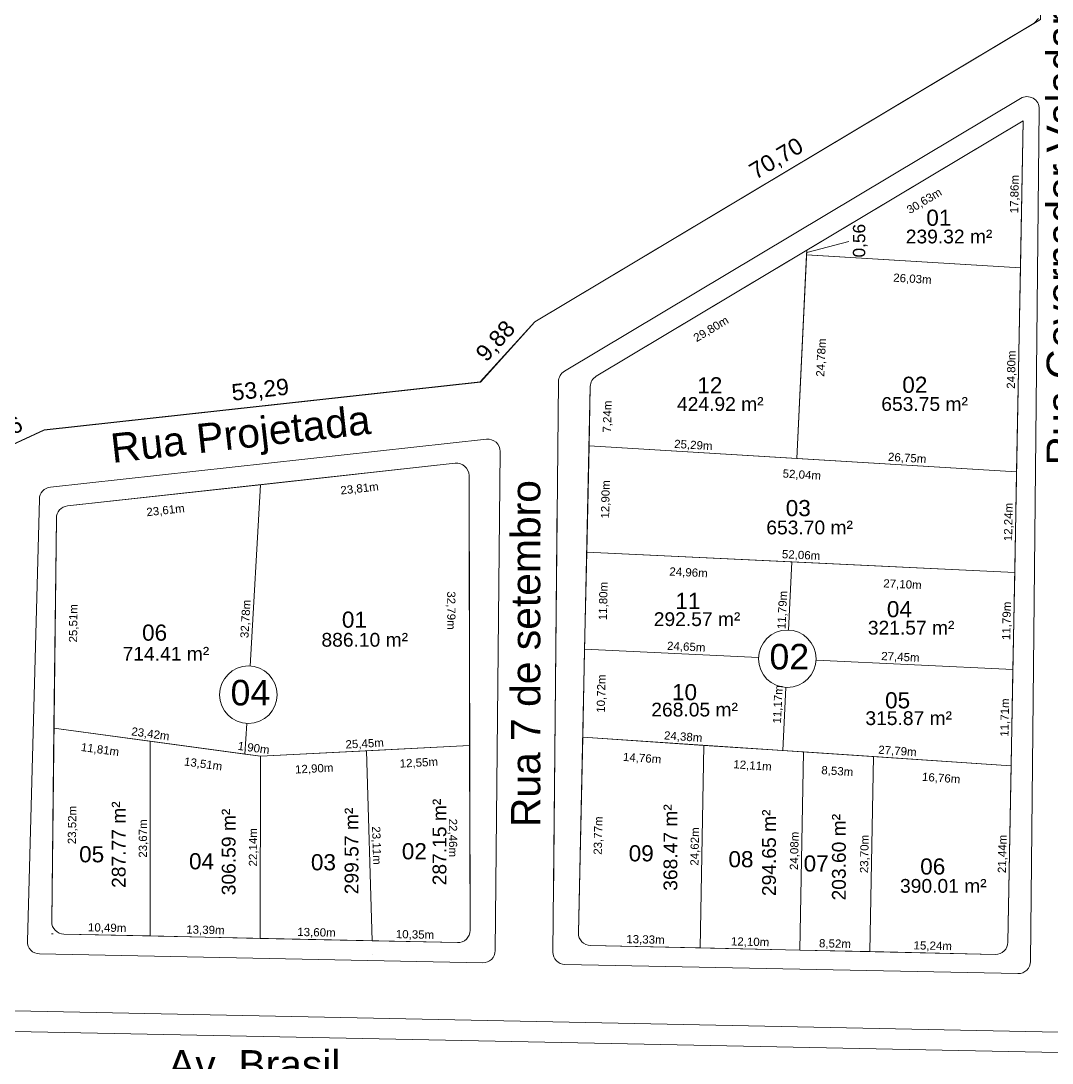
# Model space of a CAD drawing. Header units: metres. Extents: x 3808 to 8215, y 2374 to 6187.
# Drawn here: x 4632.7 to 4758, y 4981 to 5107.6 of the extents above; entities that cross this region are included whole.
import ezdxf
from ezdxf.enums import TextEntityAlignment as Align

# ---------------------------------------------------------------- set-up
doc = ezdxf.new("R2010")
doc.units = ezdxf.units.M
for name, color, linetype in [('Areas Lotes', 1, 'Continuous'), ('Calçada', 8, 'Continuous'), ('COTAS', 7, 'Continuous'), ('Lote', 7, 'Continuous'), ('Nome das Ruas', 7, 'Continuous'), ('Nº Lote', 7, 'Continuous'), ('Nº. quadra', 7, 'Continuous'), ('PDF_REGIAO_POLILINHAS', 7, 'Continuous'), ('quadras', 7, 'Continuous')]:
    doc.layers.add(name, color=color, linetype=linetype)
doc.styles.add('Arial', font='arial.ttf')
doc.dimstyles.new('Copy(2) of ISO-25', dxfattribs={"dimtxt": 1, "dimasz": 2.5, "dimexe": 1.25, "dimexo": 0.625, "dimgap": 0.2, "dimtad": 1, "dimtoh": 1, "dimlfac": 1, "dimzin": 1, "dimtxsty": 'Arial', "dimblk": 'NONE', "dimcen": 0, "dimse1": 1, "dimse2": 1, "dimsd1": 1, "dimsd2": 1, "dimclrt": 256, "dimaunit": 1, "dimadec": 3, "dimazin": 0, "dimtfac": 1, "dimtmove": 0, "dimatfit": 3, "dimldrblk": 'NONE', "dimfxl": 1, "dimtolj": 1, "dimtzin": 0, "dimarcsym": 0})
doc.dimstyles.new('COTA 2', dxfattribs={"dimtxt": 1.9, "dimasz": 2.5, "dimexe": 1.25, "dimexo": 0.625, "dimtad": 1, "dimlfac": 1, "dimzin": 1, "dimtxsty": 'Arial', "dimcen": 2.5, "dimse1": 1, "dimse2": 1, "dimsd1": 1, "dimsd2": 1, "dimclrt": 7, "dimadec": 0, "dimazin": 0, "dimtfac": 1, "dimtmove": 0, "dimatfit": 3, "dimfxl": 1, "dimtolj": 1, "dimtzin": 0, "dimarcsym": 0})

# ---------------------------------------------------------------- blocks, each defined once
blk = doc.blocks.new('*D1097')
at = {"layer": 'Defpoints', "color": 0, "linetype": 'Continuous', "transparency": 16777216}
for p in [(4637.94, 4996.64), (4648.43, 4996.41), (4648.43, 4996.41)]:
    blk.add_point(p, dxfattribs=at)
at = {"layer": 'COTAS', "linetype": 'Continuous', "lineweight": 5, "transparency": 16777216, "insert": (4643.2, 4997.33), "char_height": 1, "attachment_point": 5, "rotation": 358.7512, "style": 'Arial'}
blk.add_mtext('\\A1;10,49m', dxfattribs=at)
blk = doc.blocks.new('_None')
blk = doc.blocks.new('*D1098')
at = {"layer": 'Defpoints', "color": 0, "linetype": 'Continuous', "transparency": 16777216}
for p in [(4648.43, 4996.41), (4661.81, 4996.12), (4661.81, 4996.12)]:
    blk.add_point(p, dxfattribs=at)
at = {"layer": 'COTAS', "linetype": 'Continuous', "lineweight": 5, "transparency": 16777216, "insert": (4655.14, 4997.07), "char_height": 1, "attachment_point": 5, "rotation": 358.7512, "style": 'Arial'}
blk.add_mtext('\\A1;13,39m', dxfattribs=at)
blk = doc.blocks.new('*D1099')
at = {"layer": 'Defpoints', "color": 0, "linetype": 'Continuous', "transparency": 16777216}
for p in [(4661.81, 4996.12), (4675.41, 4995.82), (4675.41, 4995.82)]:
    blk.add_point(p, dxfattribs=at)
at = {"layer": 'COTAS', "linetype": 'Continuous', "lineweight": 5, "transparency": 16777216, "insert": (4668.63, 4996.77), "char_height": 1, "attachment_point": 5, "rotation": 358.7512, "style": 'Arial'}
blk.add_mtext('\\A1;13,60m', dxfattribs=at)
blk = doc.blocks.new('*D1100')
at = {"layer": 'Defpoints', "color": 0, "linetype": 'Continuous', "transparency": 16777216}
for p in [(4675.41, 4995.82), (4685.76, 4995.6), (4685.76, 4995.6)]:
    blk.add_point(p, dxfattribs=at)
at = {"layer": 'COTAS', "linetype": 'Continuous', "lineweight": 5, "transparency": 16777216, "insert": (4680.6, 4996.51), "char_height": 1, "attachment_point": 5, "rotation": 358.7512, "style": 'Arial'}
blk.add_mtext('\\A1;10,35m', dxfattribs=at)
blk = doc.blocks.new('*D1101')
at = {"layer": 'Defpoints', "color": 0, "linetype": 'Continuous', "transparency": 16777216}
for p in [(4674.7, 5018.92), (4675.41, 4995.82), (4675.41, 4995.82)]:
    blk.add_point(p, dxfattribs=at)
at = {"layer": 'COTAS', "linetype": 'Continuous', "lineweight": 5, "transparency": 16777216, "insert": (4675.86, 5007.4), "char_height": 1, "attachment_point": 5, "rotation": 271.7518, "style": 'Arial'}
blk.add_mtext('\\A1;23,11m', dxfattribs=at)
blk = doc.blocks.new('*D1102')
at = {"layer": 'Defpoints', "color": 0, "linetype": 'Continuous', "transparency": 16777216}
for p in [(4661.82, 5018.26), (4661.81, 4996.12), (4661.81, 4996.12)]:
    blk.add_point(p, dxfattribs=at)
at = {"layer": 'COTAS', "linetype": 'Continuous', "lineweight": 5, "transparency": 16777216, "insert": (4661.01, 5007.19), "char_height": 1, "attachment_point": 5, "rotation": 89.9787, "style": 'Arial'}
blk.add_mtext('\\A1;22,14m', dxfattribs=at)
blk = doc.blocks.new('*D1103')
at = {"layer": 'Defpoints', "color": 0, "linetype": 'Continuous', "transparency": 16777216}
for p in [(4648.44, 5020.09), (4648.43, 4996.41), (4648.43, 4996.41)]:
    blk.add_point(p, dxfattribs=at)
at = {"layer": 'COTAS', "linetype": 'Continuous', "lineweight": 5, "transparency": 16777216, "insert": (4647.63, 5008.25), "char_height": 1, "attachment_point": 5, "rotation": 89.9787, "style": 'Arial'}
blk.add_mtext('\\A1;23,67m', dxfattribs=at)
blk = doc.blocks.new('*D1104')
at = {"layer": 'Defpoints', "color": 0, "linetype": 'Continuous', "transparency": 16777216}
for p in [(4636.74, 5021.68), (4639.97, 5021.64), (4636.47, 4998.16)]:
    blk.add_point(p, dxfattribs=at)
at = {"layer": 'COTAS', "linetype": 'Continuous', "lineweight": 5, "transparency": 16777216, "insert": (4639.03, 5009.89), "char_height": 1, "attachment_point": 5, "rotation": 89.3466, "style": 'Arial'}
blk.add_mtext('\\A1;23,52m', dxfattribs=at)
blk = doc.blocks.new('*D1105')
at = {"layer": 'Defpoints', "color": 0, "linetype": 'Continuous', "transparency": 16777216}
for p in [(4637.03, 5047.19), (4640.12, 5047.15), (4636.74, 5021.68)]:
    blk.add_point(p, dxfattribs=at)
at = {"layer": 'COTAS', "linetype": 'Continuous', "lineweight": 5, "transparency": 16777216, "insert": (4639.17, 5034.41), "char_height": 1, "attachment_point": 5, "rotation": 89.3466, "style": 'Arial'}
blk.add_mtext('\\A1;25,51m', dxfattribs=at)
blk = doc.blocks.new('*D1106')
at = {"layer": 'Defpoints', "color": 0, "linetype": 'Continuous', "transparency": 16777216}
for p in [(4661.83, 5051.24), (4661.83, 5051.24), (4659.94, 5018.52)]:
    blk.add_point(p, dxfattribs=at)
at = {"layer": 'COTAS', "linetype": 'Continuous', "lineweight": 5, "transparency": 16777216, "insert": (4660.09, 5034.93), "char_height": 1, "attachment_point": 5, "rotation": 86.6908, "style": 'Arial'}
blk.add_mtext('\\A1;32,78m', dxfattribs=at)
blk = doc.blocks.new('*D1107')
at = {"layer": 'Defpoints', "color": 0, "linetype": 'Continuous', "transparency": 16777216}
for p in [(4687.24, 5019.57), (4687.24, 5019.57), (4661.82, 5018.26)]:
    blk.add_point(p, dxfattribs=at)
at = {"layer": 'COTAS', "linetype": 'Continuous', "lineweight": 5, "transparency": 16777216, "insert": (4674.49, 5019.71), "char_height": 1, "attachment_point": 5, "rotation": 2.9328, "style": 'Arial'}
blk.add_mtext('\\A1;25,45m', dxfattribs=at)
blk = doc.blocks.new('*D1108')
at = {"layer": 'Defpoints', "color": 0, "linetype": 'Continuous', "transparency": 16777216}
for p in [(4659.94, 5018.52), (4661.82, 5018.26), (4661.82, 5018.26)]:
    blk.add_point(p, dxfattribs=at)
at = {"layer": 'COTAS', "linetype": 'Continuous', "lineweight": 5, "transparency": 16777216, "insert": (4660.99, 5019.18), "char_height": 1, "attachment_point": 5, "rotation": 352.2411, "style": 'Arial'}
blk.add_mtext('\\A1;1,90m', dxfattribs=at)
blk = doc.blocks.new('*D1109')
at = {"layer": 'Defpoints', "color": 0, "linetype": 'Continuous', "transparency": 16777216}
for p in [(4636.74, 5021.68), (4636.74, 5021.68), (4659.94, 5018.52)]:
    blk.add_point(p, dxfattribs=at)
at = {"layer": 'COTAS', "linetype": 'Continuous', "lineweight": 5, "transparency": 16777216, "insert": (4648.45, 5020.89), "char_height": 1, "attachment_point": 5, "rotation": 352.2411, "style": 'Arial'}
blk.add_mtext('\\A1;23,42m', dxfattribs=at)
blk = doc.blocks.new('*D1110')
at = {"layer": 'Defpoints', "color": 0, "linetype": 'Continuous', "transparency": 16777216}
for p in [(4636.74, 5021.68), (4648.44, 5020.09), (4648.07, 5017.39)]:
    blk.add_point(p, dxfattribs=at)
at = {"layer": 'COTAS', "linetype": 'Continuous', "lineweight": 5, "transparency": 16777216, "insert": (4642.33, 5018.99), "char_height": 1, "attachment_point": 5, "rotation": 352.2411, "style": 'Arial'}
blk.add_mtext('\\A1;11,81m', dxfattribs=at)
blk = doc.blocks.new('*D1111')
at = {"layer": 'Defpoints', "color": 0, "linetype": 'Continuous', "transparency": 16777216}
for p in [(4648.44, 5020.09), (4661.82, 5018.26), (4661.45, 5015.52)]:
    blk.add_point(p, dxfattribs=at)
at = {"layer": 'COTAS', "linetype": 'Continuous', "lineweight": 5, "transparency": 16777216, "insert": (4654.86, 5017.23), "char_height": 1, "attachment_point": 5, "rotation": 352.2411, "style": 'Arial'}
blk.add_mtext('\\A1;13,51m', dxfattribs=at)
blk = doc.blocks.new('*D1112')
at = {"layer": 'Defpoints', "color": 0, "linetype": 'Continuous', "transparency": 16777216}
for p in [(4661.82, 5018.26), (4674.7, 5018.92), (4674.84, 5016.2)]:
    blk.add_point(p, dxfattribs=at)
at = {"layer": 'COTAS', "linetype": 'Continuous', "lineweight": 5, "transparency": 16777216, "insert": (4668.36, 5016.67), "char_height": 1, "attachment_point": 5, "rotation": 2.9328, "style": 'Arial'}
blk.add_mtext('\\A1;12,90m', dxfattribs=at)
blk = doc.blocks.new('*D1113')
at = {"layer": 'Defpoints', "color": 0, "linetype": 'Continuous', "transparency": 16777216}
for p in [(4687.24, 5019.57), (4674.7, 5018.92), (4687.38, 5016.91)]:
    blk.add_point(p, dxfattribs=at)
at = {"layer": 'COTAS', "linetype": 'Continuous', "lineweight": 5, "transparency": 16777216, "insert": (4681.07, 5017.39), "char_height": 1, "attachment_point": 5, "rotation": 2.9328, "style": 'Arial'}
blk.add_mtext('\\A1;12,55m', dxfattribs=at)
blk = doc.blocks.new('*D1114')
at = {"layer": 'Defpoints', "color": 0, "linetype": 'Continuous', "transparency": 16777216}
for p in [(4687.24, 5019.57), (4684.36, 4997.1), (4687.29, 4997.1)]:
    blk.add_point(p, dxfattribs=at)
at = {"layer": 'COTAS', "linetype": 'Continuous', "lineweight": 5, "transparency": 16777216, "insert": (4685.13, 5008.33), "char_height": 1, "attachment_point": 5, "rotation": 270.1336, "style": 'Arial'}
blk.add_mtext('\\A1;22,46m', dxfattribs=at)
blk = doc.blocks.new('*D1115')
at = {"layer": 'Defpoints', "color": 0, "linetype": 'Continuous', "transparency": 16777216}
for p in [(4684.08, 5052.35), (4687.16, 5052.36), (4687.24, 5019.57)]:
    blk.add_point(p, dxfattribs=at)
at = {"layer": 'COTAS', "linetype": 'Continuous', "lineweight": 5, "transparency": 16777216, "insert": (4684.92, 5035.96), "char_height": 1, "attachment_point": 5, "rotation": 270.1336, "style": 'Arial'}
blk.add_mtext('\\A1;32,79m', dxfattribs=at)
blk = doc.blocks.new('*D1116')
at = {"layer": 'Defpoints', "color": 0, "linetype": 'Continuous', "transparency": 16777216}
for p in [(4685.5, 5053.85), (4661.83, 5051.24), (4685.79, 5051.21)]:
    blk.add_point(p, dxfattribs=at)
at = {"layer": 'COTAS', "linetype": 'Continuous', "lineweight": 5, "transparency": 16777216, "insert": (4673.87, 5050.71), "char_height": 1, "attachment_point": 5, "rotation": 6.2766, "style": 'Arial'}
blk.add_mtext('\\A1;23,81m', dxfattribs=at)
blk = doc.blocks.new('*D1117')
at = {"layer": 'Defpoints', "color": 0, "linetype": 'Continuous', "transparency": 16777216}
for p in [(4661.83, 5051.24), (4638.36, 5048.66), (4638.66, 5045.98)]:
    blk.add_point(p, dxfattribs=at)
at = {"layer": 'COTAS', "linetype": 'Continuous', "lineweight": 5, "transparency": 16777216, "insert": (4650.3, 5048.07), "char_height": 1, "attachment_point": 5, "rotation": 6.2766, "style": 'Arial'}
blk.add_mtext('\\A1;23,61m', dxfattribs=at)
blk = doc.blocks.new('*D1118')
at = {"layer": 'Defpoints', "color": 0, "linetype": 'Continuous', "transparency": 16777216}
for p in [(4701.92, 4995.25), (4715.24, 4994.96), (4715.24, 4994.96)]:
    blk.add_point(p, dxfattribs=at)
at = {"layer": 'COTAS', "linetype": 'Continuous', "lineweight": 5, "transparency": 16777216, "insert": (4708.6, 4995.9), "char_height": 1, "attachment_point": 5, "rotation": 358.7512, "style": 'Arial'}
blk.add_mtext('\\A1;13,33m', dxfattribs=at)
blk = doc.blocks.new('*D1119')
at = {"layer": 'Defpoints', "color": 0, "linetype": 'Continuous', "transparency": 16777216}
for p in [(4715.24, 4994.96), (4727.34, 4994.69), (4727.34, 4994.69)]:
    blk.add_point(p, dxfattribs=at)
at = {"layer": 'COTAS', "linetype": 'Continuous', "lineweight": 5, "transparency": 16777216, "insert": (4721.31, 4995.62), "char_height": 1, "attachment_point": 5, "rotation": 358.7512, "style": 'Arial'}
blk.add_mtext('\\A1;12,10m', dxfattribs=at)
blk = doc.blocks.new('*D1120')
at = {"layer": 'Defpoints', "color": 0, "linetype": 'Continuous', "transparency": 16777216}
for p in [(4727.34, 4994.69), (4735.86, 4994.51), (4735.86, 4994.51)]:
    blk.add_point(p, dxfattribs=at)
at = {"layer": 'COTAS', "linetype": 'Continuous', "lineweight": 5, "transparency": 16777216, "insert": (4731.62, 4995.4), "char_height": 1, "attachment_point": 5, "rotation": 358.7512, "style": 'Arial'}
blk.add_mtext('\\A1;8,52m', dxfattribs=at)
blk = doc.blocks.new('*D1121')
at = {"layer": 'Defpoints', "color": 0, "linetype": 'Continuous', "transparency": 16777216}
for p in [(4735.86, 4994.51), (4751.1, 4994.17), (4751.1, 4994.17)]:
    blk.add_point(p, dxfattribs=at)
at = {"layer": 'COTAS', "linetype": 'Continuous', "lineweight": 5, "transparency": 16777216, "insert": (4743.5, 4995.14), "char_height": 1, "attachment_point": 5, "rotation": 358.7512, "style": 'Arial'}
blk.add_mtext('\\A1;15,24m', dxfattribs=at)
blk = doc.blocks.new('*D1122')
at = {"layer": 'Defpoints', "color": 0, "linetype": 'Continuous', "transparency": 16777216}
for p in [(4753.03, 5017.08), (4752.63, 4995.65), (4752.63, 4995.65)]:
    blk.add_point(p, dxfattribs=at)
at = {"layer": 'COTAS', "linetype": 'Continuous', "lineweight": 5, "transparency": 16777216, "insert": (4752.03, 5006.38), "char_height": 1, "attachment_point": 5, "rotation": 88.9375, "style": 'Arial'}
blk.add_mtext('\\A1;21,44m', dxfattribs=at)
blk = doc.blocks.new('*D1123')
at = {"layer": 'Defpoints', "color": 0, "linetype": 'Continuous', "transparency": 16777216}
for p in [(4753.24, 5028.79), (4753.24, 5028.79), (4753.03, 5017.08)]:
    blk.add_point(p, dxfattribs=at)
at = {"layer": 'COTAS', "linetype": 'Continuous', "lineweight": 5, "transparency": 16777216, "insert": (4752.33, 5022.95), "char_height": 1, "attachment_point": 5, "rotation": 88.9375, "style": 'Arial'}
blk.add_mtext('\\A1;11,71m', dxfattribs=at)
blk = doc.blocks.new('*D1124')
at = {"layer": 'Defpoints', "color": 0, "linetype": 'Continuous', "transparency": 16777216}
for p in [(4753.46, 5040.58), (4753.24, 5028.79), (4753.24, 5028.79)]:
    blk.add_point(p, dxfattribs=at)
at = {"layer": 'COTAS', "linetype": 'Continuous', "lineweight": 5, "transparency": 16777216, "insert": (4752.55, 5034.7), "char_height": 1, "attachment_point": 5, "rotation": 88.9375, "style": 'Arial'}
blk.add_mtext('\\A1;11,79m', dxfattribs=at)
blk = doc.blocks.new('*D1125')
at = {"layer": 'Defpoints', "color": 0, "linetype": 'Continuous', "transparency": 16777216}
for p in [(4753.69, 5052.82), (4753.46, 5040.58), (4753.46, 5040.58)]:
    blk.add_point(p, dxfattribs=at)
at = {"layer": 'COTAS', "linetype": 'Continuous', "lineweight": 5, "transparency": 16777216, "insert": (4752.77, 5046.71), "char_height": 1, "attachment_point": 5, "rotation": 88.9375, "style": 'Arial'}
blk.add_mtext('\\A1;12,24m', dxfattribs=at)
blk = doc.blocks.new('*D1126')
at = {"layer": 'Defpoints', "color": 0, "linetype": 'Continuous', "transparency": 16777216}
for p in [(4754.15, 5077.61), (4754.15, 5077.61), (4753.69, 5052.82)]:
    blk.add_point(p, dxfattribs=at)
at = {"layer": 'COTAS', "linetype": 'Continuous', "lineweight": 5, "transparency": 16777216, "insert": (4753.12, 5065.23), "char_height": 1, "attachment_point": 5, "rotation": 88.9375, "style": 'Arial'}
blk.add_mtext('\\A1;24,80m', dxfattribs=at)
blk = doc.blocks.new('*D1127')
at = {"layer": 'Defpoints', "color": 0, "linetype": 'Continuous', "transparency": 16777216}
for p in [(4754.48, 5095.46), (4754.48, 5095.46), (4754.15, 5077.61)]:
    blk.add_point(p, dxfattribs=at)
at = {"layer": 'COTAS', "linetype": 'Continuous', "lineweight": 5, "transparency": 16777216, "insert": (4753.51, 5086.55), "char_height": 1, "attachment_point": 5, "rotation": 88.9375, "style": 'Arial'}
blk.add_mtext('\\A1;17,86m', dxfattribs=at)
blk = doc.blocks.new('*D1128')
at = {"layer": 'Defpoints', "color": 0, "linetype": 'Continuous', "transparency": 16777216}
for p in [(4754.48, 5095.46), (4756.05, 5092.83), (4728.2, 5079.74)]:
    blk.add_point(p, dxfattribs=at)
at = {"layer": 'COTAS', "linetype": 'Continuous', "lineweight": 5, "transparency": 16777216, "insert": (4742.5, 5085.66), "char_height": 1, "attachment_point": 5, "rotation": 30.8891, "style": 'Arial'}
blk.add_mtext('\\A1;30,63m', dxfattribs=at)
blk = doc.blocks.new('*D1129')
at = {"layer": 'Defpoints', "color": 0, "linetype": 'Continuous', "transparency": 16777216}
for p in [(4728.2, 5079.74), (4729.8, 5077.06), (4702.63, 5064.44)]:
    blk.add_point(p, dxfattribs=at)
at = {"layer": 'COTAS', "linetype": 'Continuous', "lineweight": 5, "transparency": 16777216, "insert": (4716.6, 5070.1), "char_height": 1, "attachment_point": 5, "rotation": 30.8891, "style": 'Arial'}
blk.add_mtext('\\A1;29,80m', dxfattribs=at)
blk = doc.blocks.new('*D1130')
at = {"layer": 'Defpoints', "color": 0, "linetype": 'Continuous', "transparency": 16777216}
for p in [(4728.17, 5079.18), (4726.99, 5054.43), (4730.23, 5054.27)]:
    blk.add_point(p, dxfattribs=at)
at = {"layer": 'COTAS', "linetype": 'Continuous', "lineweight": 5, "transparency": 16777216, "insert": (4730.02, 5066.69), "char_height": 1, "attachment_point": 5, "rotation": 87.2651, "style": 'Arial'}
blk.add_mtext('\\A1;24,78m', dxfattribs=at)
blk = doc.blocks.new('*D1131')
at = {"layer": 'Defpoints', "color": 0, "linetype": 'Continuous', "transparency": 16777216}
for p in [(4728.17, 5079.18), (4754.15, 5077.61), (4727.99, 5076.18)]:
    blk.add_point(p, dxfattribs=at)
at = {"layer": 'COTAS', "linetype": 'Continuous', "lineweight": 5, "transparency": 16777216, "insert": (4741.03, 5076.19), "char_height": 1, "attachment_point": 5, "rotation": 356.544, "style": 'Arial'}
blk.add_mtext('\\A1;26,03m', dxfattribs=at)
blk = doc.blocks.new('*D1132')
at = {"layer": 'Defpoints', "color": 0, "linetype": 'Continuous', "transparency": 16777216}
for p in [(4726.99, 5054.43), (4753.69, 5052.82), (4753.69, 5052.82)]:
    blk.add_point(p, dxfattribs=at)
at = {"layer": 'COTAS', "linetype": 'Continuous', "lineweight": 5, "transparency": 16777216, "insert": (4740.39, 5054.42), "char_height": 1, "attachment_point": 5, "rotation": 356.544, "style": 'Arial'}
blk.add_mtext('\\A1;26,75m', dxfattribs=at)
blk = doc.blocks.new('*D1133')
at = {"layer": 'Defpoints', "color": 0, "linetype": 'Continuous', "transparency": 16777216}
for p in [(4701.74, 5055.95), (4726.99, 5054.43), (4726.99, 5054.43)]:
    blk.add_point(p, dxfattribs=at)
at = {"layer": 'COTAS', "linetype": 'Continuous', "lineweight": 5, "transparency": 16777216, "insert": (4714.41, 5055.99), "char_height": 1, "attachment_point": 5, "rotation": 356.544, "style": 'Arial'}
blk.add_mtext('\\A1;25,29m', dxfattribs=at)
blk = doc.blocks.new('*D1134')
at = {"layer": 'Defpoints', "color": 0, "linetype": 'Continuous', "transparency": 16777216}
for p in [(4701.9, 5063.19), (4701.74, 5055.95), (4704.76, 5055.89)]:
    blk.add_point(p, dxfattribs=at)
at = {"layer": 'COTAS', "linetype": 'Continuous', "lineweight": 5, "transparency": 16777216, "insert": (4704.04, 5059.52), "char_height": 1, "attachment_point": 5, "rotation": 88.7543, "style": 'Arial'}
blk.add_mtext('\\A1;7,24m', dxfattribs=at)
blk = doc.blocks.new('*D1135')
at = {"layer": 'Defpoints', "color": 0, "linetype": 'Continuous', "transparency": 16777216}
for p in [(4701.74, 5055.95), (4701.46, 5043.06), (4704.48, 5042.99)]:
    blk.add_point(p, dxfattribs=at)
at = {"layer": 'COTAS', "linetype": 'Continuous', "lineweight": 5, "transparency": 16777216, "insert": (4703.82, 5049.46), "char_height": 1, "attachment_point": 5, "rotation": 88.7543, "style": 'Arial'}
blk.add_mtext('\\A1;12,90m', dxfattribs=at)
blk = doc.blocks.new('*D1136')
at = {"layer": 'Defpoints', "color": 0, "linetype": 'Continuous', "transparency": 16777216}
for p in [(4701.46, 5043.06), (4701.2, 5031.26), (4704.22, 5031.2)]:
    blk.add_point(p, dxfattribs=at)
at = {"layer": 'COTAS', "linetype": 'Continuous', "lineweight": 5, "transparency": 16777216, "insert": (4703.55, 5037.11), "char_height": 1, "attachment_point": 5, "rotation": 88.7543, "style": 'Arial'}
blk.add_mtext('\\A1;11,80m', dxfattribs=at)
blk = doc.blocks.new('*D1137')
at = {"layer": 'Defpoints', "color": 0, "linetype": 'Continuous', "transparency": 16777216}
for p in [(4701.2, 5031.26), (4701.2, 5020.54), (4703.99, 5020.48)]:
    blk.add_point(p, dxfattribs=at)
at = {"layer": 'COTAS', "linetype": 'Continuous', "lineweight": 5, "transparency": 16777216, "insert": (4703.3, 5025.86), "char_height": 1, "attachment_point": 5, "rotation": 88.7543, "style": 'Arial'}
blk.add_mtext('\\A1;10,72m', dxfattribs=at)
blk = doc.blocks.new('*D1138')
at = {"layer": 'Defpoints', "color": 0, "linetype": 'Continuous', "transparency": 16777216}
for p in [(4701.2, 5020.54), (4700.45, 4996.78), (4703.47, 4996.71)]:
    blk.add_point(p, dxfattribs=at)
at = {"layer": 'COTAS', "linetype": 'Continuous', "lineweight": 5, "transparency": 16777216, "insert": (4702.93, 5008.61), "char_height": 1, "attachment_point": 5, "rotation": 88.7543, "style": 'Arial'}
blk.add_mtext('\\A1;23,77m', dxfattribs=at)
blk = doc.blocks.new('*D1139')
at = {"layer": 'Defpoints', "color": 0, "linetype": 'Continuous', "transparency": 16777216}
for p in [(4715.7, 5019.57), (4715.24, 4994.96), (4715.24, 4994.96)]:
    blk.add_point(p, dxfattribs=at)
at = {"layer": 'COTAS', "linetype": 'Continuous', "lineweight": 5, "transparency": 16777216, "insert": (4714.67, 5007.28), "char_height": 1, "attachment_point": 5, "rotation": 88.9375, "style": 'Arial'}
blk.add_mtext('\\A1;24,62m', dxfattribs=at)
blk = doc.blocks.new('*D1140')
at = {"layer": 'Defpoints', "color": 0, "linetype": 'Continuous', "transparency": 16777216}
for p in [(4727.79, 5018.77), (4727.34, 4994.69), (4727.34, 4994.69)]:
    blk.add_point(p, dxfattribs=at)
at = {"layer": 'COTAS', "linetype": 'Continuous', "lineweight": 5, "transparency": 16777216, "insert": (4726.76, 5006.75), "char_height": 1, "attachment_point": 5, "rotation": 88.9375, "style": 'Arial'}
blk.add_mtext('\\A1;24,08m', dxfattribs=at)
blk = doc.blocks.new('*D1141')
at = {"layer": 'Defpoints', "color": 0, "linetype": 'Continuous', "transparency": 16777216}
for p in [(4736.3, 5018.2), (4735.86, 4994.51), (4735.86, 4994.51)]:
    blk.add_point(p, dxfattribs=at)
at = {"layer": 'COTAS', "linetype": 'Continuous', "lineweight": 5, "transparency": 16777216, "insert": (4735.28, 5006.37), "char_height": 1, "attachment_point": 5, "rotation": 88.9375, "style": 'Arial'}
blk.add_mtext('\\A1;23,70m', dxfattribs=at)
blk = doc.blocks.new('*D1142')
at = {"layer": 'Defpoints', "color": 0, "linetype": 'Continuous', "transparency": 16777216}
for p in [(4736.3, 5018.2), (4753.03, 5017.08), (4736.1, 5015.27)]:
    blk.add_point(p, dxfattribs=at)
at = {"layer": 'COTAS', "linetype": 'Continuous', "lineweight": 5, "transparency": 16777216, "insert": (4744.52, 5015.52), "char_height": 1, "attachment_point": 5, "rotation": 356.1825, "style": 'Arial'}
blk.add_mtext('\\A1;16,76m', dxfattribs=at)
blk = doc.blocks.new('*D1143')
at = {"layer": 'Defpoints', "color": 0, "linetype": 'Continuous', "transparency": 16777216}
for p in [(4727.79, 5018.77), (4736.3, 5018.2), (4727.59, 5015.84)]:
    blk.add_point(p, dxfattribs=at)
at = {"layer": 'COTAS', "linetype": 'Continuous', "lineweight": 5, "transparency": 16777216, "insert": (4731.9, 5016.36), "char_height": 1, "attachment_point": 5, "rotation": 356.1825, "style": 'Arial'}
blk.add_mtext('\\A1;8,53m', dxfattribs=at)
blk = doc.blocks.new('*D1144')
at = {"layer": 'Defpoints', "color": 0, "linetype": 'Continuous', "transparency": 16777216}
for p in [(4715.7, 5019.57), (4727.79, 5018.77), (4715.5, 5016.65)]:
    blk.add_point(p, dxfattribs=at)
at = {"layer": 'COTAS', "linetype": 'Continuous', "lineweight": 5, "transparency": 16777216, "insert": (4721.6, 5017.05), "char_height": 1, "attachment_point": 5, "rotation": 356.1825, "style": 'Arial'}
blk.add_mtext('\\A1;12,11m', dxfattribs=at)
blk = doc.blocks.new('*D1145')
at = {"layer": 'Defpoints', "color": 0, "linetype": 'Continuous', "transparency": 16777216}
for p in [(4700.97, 5020.56), (4715.7, 5019.57), (4700.77, 5017.63)]:
    blk.add_point(p, dxfattribs=at)
at = {"layer": 'COTAS', "linetype": 'Continuous', "lineweight": 5, "transparency": 16777216, "insert": (4708.19, 5017.94), "char_height": 1, "attachment_point": 5, "rotation": 356.1825, "style": 'Arial'}
blk.add_mtext('\\A1;14,76m', dxfattribs=at)
blk = doc.blocks.new('*D1146')
at = {"layer": 'Defpoints', "color": 0, "linetype": 'Continuous', "transparency": 16777216}
for p in [(4725.83, 5030.09), (4725.29, 5018.93), (4725.29, 5018.93)]:
    blk.add_point(p, dxfattribs=at)
at = {"layer": 'COTAS', "linetype": 'Continuous', "lineweight": 5, "transparency": 16777216, "insert": (4724.76, 5024.55), "char_height": 1, "attachment_point": 5, "rotation": 87.2651, "style": 'Arial'}
blk.add_mtext('\\A1;11,17m', dxfattribs=at)
blk = doc.blocks.new('*D1147')
at = {"layer": 'Defpoints', "color": 0, "linetype": 'Continuous', "transparency": 16777216}
for p in [(4726.39, 5041.87), (4725.83, 5030.09), (4725.83, 5030.09)]:
    blk.add_point(p, dxfattribs=at)
at = {"layer": 'COTAS', "linetype": 'Continuous', "lineweight": 5, "transparency": 16777216, "insert": (4725.31, 5036.02), "char_height": 1, "attachment_point": 5, "rotation": 87.2651, "style": 'Arial'}
blk.add_mtext('\\A1;11,79m', dxfattribs=at)
blk = doc.blocks.new('*D1148')
at = {"layer": 'Defpoints', "color": 0, "linetype": 'Continuous', "transparency": 16777216}
for p in [(4701.2, 5031.26), (4725.83, 5030.09), (4725.83, 5030.09)]:
    blk.add_point(p, dxfattribs=at)
at = {"layer": 'COTAS', "linetype": 'Continuous', "lineweight": 5, "transparency": 16777216, "insert": (4713.55, 5031.48), "char_height": 1, "attachment_point": 5, "rotation": 357.2831, "style": 'Arial'}
blk.add_mtext('\\A1;24,65m', dxfattribs=at)
blk = doc.blocks.new('*D1149')
at = {"layer": 'Defpoints', "color": 0, "linetype": 'Continuous', "transparency": 16777216}
for p in [(4725.83, 5030.09), (4753.24, 5028.79), (4753.24, 5028.79)]:
    blk.add_point(p, dxfattribs=at)
at = {"layer": 'COTAS', "linetype": 'Continuous', "lineweight": 5, "transparency": 16777216, "insert": (4739.57, 5030.24), "char_height": 1, "attachment_point": 5, "rotation": 357.2831, "style": 'Arial'}
blk.add_mtext('\\A1;27,45m', dxfattribs=at)
blk = doc.blocks.new('*D1150')
at = {"layer": 'Defpoints', "color": 0, "linetype": 'Continuous', "transparency": 16777216}
for p in [(4725.29, 5018.93), (4753.03, 5017.08), (4753.03, 5017.08)]:
    blk.add_point(p, dxfattribs=at)
at = {"layer": 'COTAS', "linetype": 'Continuous', "lineweight": 5, "transparency": 16777216, "insert": (4739.21, 5018.81), "char_height": 1, "attachment_point": 5, "rotation": 356.1825, "style": 'Arial'}
blk.add_mtext('\\A1;27,79m', dxfattribs=at)
blk = doc.blocks.new('*D1151')
at = {"layer": 'Defpoints', "color": 0, "linetype": 'Continuous', "transparency": 16777216}
for p in [(4700.97, 5020.56), (4700.97, 5020.56), (4725.29, 5018.93)]:
    blk.add_point(p, dxfattribs=at)
at = {"layer": 'COTAS', "linetype": 'Continuous', "lineweight": 5, "transparency": 16777216, "insert": (4713.18, 5020.55), "char_height": 1, "attachment_point": 5, "rotation": 356.1825, "style": 'Arial'}
blk.add_mtext('\\A1;24,38m', dxfattribs=at)
blk = doc.blocks.new('*D1152')
at = {"layer": 'Defpoints', "color": 0, "linetype": 'Continuous', "transparency": 16777216}
for p in [(4701.46, 5043.06), (4753.46, 5040.58), (4753.46, 5040.58)]:
    blk.add_point(p, dxfattribs=at)
at = {"layer": 'COTAS', "linetype": 'Continuous', "lineweight": 5, "transparency": 16777216, "insert": (4727.5, 5042.62), "char_height": 1, "attachment_point": 5, "rotation": 357.2706, "style": 'Arial'}
blk.add_mtext('\\A1;52,06m', dxfattribs=at)
blk = doc.blocks.new('*D1153')
at = {"layer": 'Defpoints', "color": 0, "linetype": 'Continuous', "transparency": 16777216}
for p in [(4701.74, 5055.95), (4753.69, 5052.82), (4753.52, 5050.02)]:
    blk.add_point(p, dxfattribs=at)
at = {"layer": 'COTAS', "linetype": 'Continuous', "lineweight": 5, "transparency": 16777216, "insert": (4727.59, 5052.39), "char_height": 1, "attachment_point": 5, "rotation": 356.544, "style": 'Arial'}
blk.add_mtext('\\A1;52,04m', dxfattribs=at)
blk = doc.blocks.new('*D1154')
at = {"layer": 'Defpoints', "color": 0, "linetype": 'Continuous', "transparency": 16777216}
for p in [(4701.46, 5043.06), (4726.39, 5041.87), (4726.26, 5039.12)]:
    blk.add_point(p, dxfattribs=at)
at = {"layer": 'COTAS', "linetype": 'Continuous', "lineweight": 5, "transparency": 16777216, "insert": (4713.83, 5040.51), "char_height": 1, "attachment_point": 5, "rotation": 357.2706, "style": 'Arial'}
blk.add_mtext('\\A1;24,96m', dxfattribs=at)
blk = doc.blocks.new('*D1155')
at = {"layer": 'Defpoints', "color": 0, "linetype": 'Continuous', "transparency": 16777216}
for p in [(4726.39, 5041.87), (4753.46, 5040.58), (4753.32, 5037.62)]:
    blk.add_point(p, dxfattribs=at)
at = {"layer": 'COTAS', "linetype": 'Continuous', "lineweight": 5, "transparency": 16777216, "insert": (4739.82, 5039.07), "char_height": 1, "attachment_point": 5, "rotation": 357.2706, "style": 'Arial'}
blk.add_mtext('\\A1;27,10m', dxfattribs=at)
blk = doc.blocks.new('*D7844')
at = {"layer": 'Defpoints', "color": 0, "linetype": 'Continuous', "transparency": 16777216}
for p in [(4734.23, 5073.33), (4734.23, 5072.76), (4736.2, 5072.76)]:
    blk.add_point(p, dxfattribs=at)
at = {"layer": 'Calçada', "color": 7, "linetype": 'Continuous', "lineweight": 5, "transparency": 16777216, "insert": (4734.69, 5080.9), "char_height": 1.5, "attachment_point": 5, "rotation": 89.8912, "style": 'Arial'}
blk.add_mtext('\\A1;0,56', dxfattribs=at)
blk = doc.blocks.new('*D7851')
at = {"layer": 'Defpoints', "color": 0, "linetype": 'Continuous', "transparency": 16777216}
for p in [(4635.54, 5057.91), (4635.54, 5057.91), (4626.68, 5053.8)]:
    blk.add_point(p, dxfattribs=at)
at = {"layer": 'Calçada', "color": 7, "linetype": 'Continuous', "lineweight": 5, "transparency": 16777216, "insert": (4630.34, 5057.51), "char_height": 2, "attachment_point": 5, "rotation": 24.8851, "style": 'Arial'}
blk.add_mtext('\\A1;9,76', dxfattribs=at)
blk = doc.blocks.new('*D7852')
at = {"layer": 'Defpoints', "color": 0, "linetype": 'Continuous', "transparency": 16777216}
for p in [(4688.51, 5063.73), (4688.51, 5063.73), (4635.54, 5057.91)]:
    blk.add_point(p, dxfattribs=at)
at = {"layer": 'Calçada', "color": 7, "linetype": 'Continuous', "lineweight": 5, "transparency": 16777216, "insert": (4661.82, 5062.64), "char_height": 2, "attachment_point": 5, "rotation": 6.2766, "style": 'Arial'}
blk.add_mtext('\\A1;53,29', dxfattribs=at)
blk = doc.blocks.new('*D7853')
at = {"layer": 'Defpoints', "color": 0, "linetype": 'Continuous', "transparency": 16777216}
for p in [(4695.16, 5071.05), (4695.16, 5071.05), (4688.51, 5063.73)]:
    blk.add_point(p, dxfattribs=at)
at = {"layer": 'Calçada', "color": 7, "linetype": 'Continuous', "lineweight": 5, "transparency": 16777216, "insert": (4690.49, 5068.62), "char_height": 2, "attachment_point": 5, "rotation": 47.719, "style": 'Arial'}
blk.add_mtext('\\A1;9,88', dxfattribs=at)
blk = doc.blocks.new('*D7854')
at = {"layer": 'Defpoints', "color": 0, "linetype": 'Continuous', "transparency": 16777216}
for p in [(4755.83, 5107.34), (4755.83, 5107.34), (4695.16, 5071.05)]:
    blk.add_point(p, dxfattribs=at)
at = {"layer": 'Calçada', "color": 7, "linetype": 'Continuous', "lineweight": 5, "transparency": 16777216, "insert": (4724.56, 5090.76), "char_height": 2, "attachment_point": 5, "rotation": 30.8891, "style": 'Arial'}
blk.add_mtext('\\A1;70,70', dxfattribs=at)

msp = doc.modelspace()

# ---------------------------------------------------------------- linework, layer by layer
at = {"layer": 'Calçada', "linetype": 'Continuous', "lineweight": 5}
for p, q in [((4695.161, 5071.046), (4755.835, 5107.343)), ((4695.161, 5071.046), (4755.835, 5107.343)), ((4755.835, 5107.343), (4756.366, 5107.883)), ((4698.755, 5065.039), (4754.174, 5098.192)), ((4756.444, 5096.89), (4755.38, 4993.321)), ((4688.512, 5063.734), (4695.161, 5071.046)), ((4688.512, 5063.734), (4695.161, 5071.046)), ((4698.025, 5063.766), (4697.348, 4994.458)), ((4635.537, 5057.907), (4688.512, 5063.734)), ((4635.537, 5057.907), (4688.512, 5063.734)), ((4635.537, 5057.907), (4626.679, 5053.799)), ((4626.679, 5053.799), (4635.537, 5057.907)), ((4636.302, 5050.949), (4689.278, 5056.776)), ((4690.942, 5055.27), (4690.349, 4994.63)), ((4634.967, 5049.499), (4633.512, 4995.768)), ((4697.884, 5049.374), (4697.411, 5000.886)), ((4634.981, 4994.228), (4688.819, 4993.145)), ((4698.818, 4992.944), (4753.85, 4991.837)), ((4426.186, 4991.451), (4818.778, 4983.53)), ((4426.135, 4988.952), (4818.728, 4981.03))]:
    msp.add_line(p, q, dxfattribs=at)
for centre, start, end in [((4754.944, 5096.905), 359.41104, 120.8891), ((4699.525, 5063.751), 120.8891, 179.44039), ((4689.442, 5055.285), 359.44039, 96.27657), ((4636.466, 5049.458), 96.27657, 178.44926), ((4635.012, 4995.728), 178.44926, 268.84767), ((4688.849, 4994.645), 268.84767, 359.44039), ((4698.848, 4994.444), 179.44039, 268.84767), ((4753.88, 4993.337), 268.84767, 359.41104)]:
    msp.add_arc(centre, 1.5, start, end, dxfattribs=at)
at = {"layer": 'Lote', "linetype": 'Continuous', "lineweight": 5}
for p, q in [((4728.183, 5079.458), (4733.32, 5080.793)), ((4726.988, 5054.428), (4728.197, 5079.739)), ((4725.992, 5033.585), (4726.388, 5041.872)), ((4725.292, 5018.934), (4725.658, 5026.601))]:
    msp.add_line(p, q, dxfattribs=at)
at = {"layer": 'Lote', "lineweight": 5}
for p, q in [((4728.196, 5079.176), (4754.148, 5077.608)), ((4701.739, 5055.953), (4753.688, 5052.815)), ((4660.557, 5029.211), (4661.831, 5051.242)), ((4701.459, 5043.06), (4753.461, 5040.581)), ((4701.202, 5031.261), (4722.334, 5030.259)), ((4729.317, 5029.927), (4753.243, 5028.792)), ((4659.939, 5018.519), (4660.153, 5022.231)), ((4661.818, 5018.263), (4636.737, 5021.68)), ((4648.427, 4996.413), (4648.436, 5020.086)), ((4661.818, 5018.263), (4687.239, 5019.565)), ((4700.97, 5020.557), (4753.026, 5017.084)), ((4715.242, 4994.956), (4715.698, 5019.575)), ((4661.81, 4996.121), (4661.818, 5018.263)), ((4675.408, 4995.824), (4674.702, 5018.923)), ((4727.339, 4994.692), (4727.786, 5018.768)), ((4735.86, 4994.507), (4736.3, 5018.2)), ((4675.46, 4994.132), (4675.46, 4994.134))]:
    msp.add_line(p, q, dxfattribs=at)
at = {"layer": 'Lote', "linetype": 'Continuous', "lineweight": 5, "flags": 128}
for points in [[(4754.148, 5077.608), (4754.479, 5095.461), (4728.197, 5079.739), (4728.17, 5079.177)], [(4728.17, 5079.177), (4726.988, 5054.428), (4753.688, 5052.815), (4754.148, 5077.608)], [(4701.739, 5055.953), (4701.459, 5043.06), (4753.461, 5040.581), (4753.688, 5052.815)], [(4648.427, 4996.413), (4661.81, 4996.121), (4661.818, 5018.263), (4648.436, 5020.086)], [(4715.242, 4994.956), (4727.339, 4994.692), (4727.786, 5018.768), (4715.698, 5019.575)], [(4674.702, 5018.923), (4661.818, 5018.263), (4661.81, 4996.121), (4675.408, 4995.824)], [(4727.339, 4994.692), (4735.86, 4994.507), (4736.3, 5018.2), (4727.786, 5018.768)]]:
    msp.add_lwpolyline(points, close=True, dxfattribs=at)
for points in [[(4702.626, 5064.441, 0.2579901), (4701.897, 5063.187), (4701.739, 5055.953), (4726.988, 5054.428), (4728.197, 5079.739)], [(4648.436, 5020.086), (4636.737, 5021.68), (4636.469, 4998.158, 0.4111732), (4637.936, 4996.641), (4648.427, 4996.413)], [(4675.408, 4995.824), (4685.759, 4995.599, 0.4212979), (4687.292, 4997.102), (4687.239, 5019.565), (4674.702, 5018.923)], [(4715.698, 5019.575), (4700.97, 5020.557), (4700.452, 4996.779, 0.4141977), (4701.919, 4995.246), (4715.242, 4994.956)], [(4735.86, 4994.507), (4751.096, 4994.174, 0.4151665), (4752.628, 4995.646), (4753.026, 5017.084), (4736.3, 5018.2)]]:
    msp.add_lwpolyline(points, format="xyb", close=True, dxfattribs=at)
for points in [[(4660.153, 5022.231), (4659.939, 5018.519), (4661.818, 5018.263), (4687.239, 5019.565), (4687.163, 5052.358, 0.4459766), (4685.499, 5053.845), (4661.831, 5051.242), (4660.557, 5029.211)], [(4660.557, 5029.211), (4661.831, 5051.242), (4638.364, 5048.661, 0.3792155), (4637.028, 5047.187), (4636.737, 5021.68), (4659.939, 5018.519), (4660.153, 5022.231)]]:
    msp.add_lwpolyline(points, format="xyb", dxfattribs=at)
for points in [[(4725.992, 5033.585), (4726.388, 5041.872), (4701.459, 5043.06), (4701.202, 5031.261), (4722.334, 5030.259)], [(4729.317, 5029.927), (4753.243, 5028.792), (4753.461, 5040.581), (4726.388, 5041.872), (4725.992, 5033.585)], [(4722.334, 5030.259), (4701.202, 5031.261), (4700.97, 5020.557), (4725.292, 5018.934), (4725.658, 5026.601)], [(4725.658, 5026.601), (4725.292, 5018.934), (4753.026, 5017.084), (4753.243, 5028.792), (4729.317, 5029.927)]]:
    msp.add_lwpolyline(points, dxfattribs=at)
at = {"layer": 'Nº. quadra', "lineweight": 5}
for centre in [(4725.825, 5030.093), (4660.355, 5025.721)]:
    msp.add_circle(centre, 3.496, dxfattribs=at)
at = {"layer": 'PDF_REGIAO_POLILINHAS', "lineweight": 5}
msp.add_lwpolyline([(4758.959, 5186.071), (4756.573, 5107.763), (4695.177, 5071.021), (4688.55, 5063.704), (4635.532, 5057.872), (4626.678, 5053.79), (4561.2, 5056.335), (4561.041, 5025.054), (4534.532, 5027.599), (4531.298, 5000.612), (4530.608, 4996.318), (4380.248, 4999.34), (4378.764, 5098.855), (4384.861, 5097.795), (4395.146, 5130.879), (4403.947, 5135.491), (4431.305, 5139.945), (4445.726, 5146.254), (4455.11, 5151.238), (4466.668, 5163.379), (4473.295, 5181.034), (4478.809, 5200.916), (4484.376, 5220.745)], dxfattribs=at)
at = {"layer": 'quadras', "lineweight": 5}
for p, q in [((4754.479, 5095.461), (4702.626, 5064.441)), ((4752.628, 4995.646), (4754.479, 5095.461)), ((4701.897, 5063.187), (4700.452, 4996.779)), ((4685.499, 5053.845), (4638.364, 5048.661)), ((4687.292, 4997.102), (4687.163, 5052.358)), ((4637.028, 5047.187), (4636.469, 4998.158)), ((4636.452, 4996.681), (4636.58, 4996.672))]:
    msp.add_line(p, q, dxfattribs=at)
at = {"layer": 'quadras', "linetype": 'Continuous', "lineweight": 5}
for p, q in [((4637.936, 4996.641), (4685.759, 4995.599)), ((4701.919, 4995.246), (4751.096, 4994.174))]:
    msp.add_line(p, q, dxfattribs=at)
at = {"layer": 'quadras', "lineweight": 5}
for centre, start, end in [((4703.396, 5063.154), 120.8891, 178.75428), ((4685.663, 5052.354), 0.13356, 96.27657), ((4638.528, 5047.17), 96.27657, 179.34658)]:
    msp.add_arc(centre, 1.5, start, end, dxfattribs=at)
at = {"layer": 'quadras', "linetype": 'Continuous', "lineweight": 5}
for centre, start, end in [((4637.969, 4998.141), 179.34658, 268.75119), ((4636.677, 4998.169), 266.26459, 268.75119), ((4685.792, 4997.098), 268.75119, 0.13356), ((4701.952, 4996.746), 178.75428, 268.75119), ((4751.128, 4995.674), 268.75119, 358.93755)]:
    msp.add_arc(centre, 1.5, start, end, dxfattribs=at)

# ---------------------------------------------------------------- texts
at = {"layer": 'Areas Lotes', "linetype": 'Continuous', "lineweight": 5, "style": 'Arial'}
for s, p in [('239.32 m²', (4740.221, 5080.568)), ('424.92 m²', (4712.429, 5060.217)), ('653.75 m²', (4737.249, 5060.217)), ('653.70 m²', (4723.279, 5045.214)), ('292.57 m²', (4709.605, 5034.073)), ('321.57 m²', (4735.614, 5033.033)), ('886.10 m²', (4669.236, 5031.564)), ('714.41 m²', (4645.081, 5029.866)), ('268.05 m²', (4709.308, 5023.081)), ('315.87 m²', (4735.317, 5022.041)), ('390.01 m²', (4739.522, 5001.662))]:
    msp.add_text(s, height=1.6726, dxfattribs=at).set_placement(p)
for s, p in [('287.77 m²', (4645.44, 5002.249)), ('306.59 m²', (4658.797, 5001.356)), ('299.57 m²', (4673.727, 5001.477)), ('287.15 m²', (4684.408, 5002.569)), ('368.47 m²', (4712.467, 5001.9)), ('294.65 m²', (4724.444, 5001.261)), ('203.60 m²', (4732.929, 5000.726))]:
    msp.add_text(s, height=1.6726, rotation=90, dxfattribs=at).set_placement(p)
at = {"layer": 'Nome das Ruas', "lineweight": 5, "style": 'Arial'}
for s, rotation, p in [('Rua Governador Valadares', 90, (4760.885, 5053.582, 165.916)), ('Rua Projetada', 6.42921, (4643.847, 5053.887, 165.916)), ('Rua 7 de setembro', 90, (4695.818, 5009.635, 165.916))]:
    msp.add_text(s, height=3.55, rotation=rotation, dxfattribs=at).set_placement(p)
msp.add_text('Av. Brasil', height=3.55, dxfattribs=at).set_placement((4650.6, 4978.986, 165.916))
at = {"layer": 'Nº Lote', "linetype": 'Continuous', "lineweight": 5, "style": 'Arial'}
for s, p in [('01', (4744.238, 5082.709)), ('12', (4716.416, 5062.35)), ('02', (4741.322, 5062.413)), ('03', (4727.16, 5047.425)), ('11', (4713.754, 5036.149)), ('04', (4739.448, 5035.143)), ('01', (4673.241, 5033.869)), ('06', (4648.965, 5032.292)), ('10', (4713.345, 5025.06)), ('05', (4739.23, 5024.069)), ('05', (4641.318, 5005.36)), ('02', (4680.524, 5005.724)), ('09', (4708.083, 5005.475)), ('04', (4654.67, 5004.51)), ('03', (4669.478, 5004.389)), ('08', (4720.2, 5004.76)), ('07', (4729.335, 5004.242)), ('06', (4743.499, 5003.877))]:
    msp.add_text(s, height=1.96, dxfattribs=at).set_placement(p, align=Align.CENTER)
at = {"layer": 'Nº. quadra', "lineweight": 5, "style": 'Arial'}
for s, p in [('02', (4723.661, 5028.799)), ('04', (4658.191, 5024.427))]:
    msp.add_text(s, height=3.1039, dxfattribs=at).set_placement(p)

# ---------------------------------------------------------------- dimensions: what is measured, and where the dimension line sits
at = {"layer": 'Calçada', "linetype": 'Continuous', "lineweight": 5}
for p1, p2, distance, override, picture, middle in [((4695.161, 5071.046), (4755.835, 5107.343), 0, {"dimtxt": 2}, '*D7854', (4724.56, 5090.762)), ((4734.235, 5073.326), (4734.234, 5072.763), 1.97, {"dimtxt": 1.5}, '*D7844', (4734.692, 5080.898)), ((4688.512, 5063.734), (4695.161, 5071.046), 0, {"dimtxt": 2}, '*D7853', (4690.485, 5068.619)), ((4635.537, 5057.907), (4688.512, 5063.734), 0, {"dimtxt": 2}, '*D7852', (4661.825, 5062.637)), ((4626.679, 5053.799), (4635.537, 5057.907), 0, {"dimtxt": 2}, '*D7851', (4630.339, 5057.51))]:
    dim = msp.add_aligned_dim(p1=p1, p2=p2, distance=distance, dimstyle='COTA 2', override=override, dxfattribs=at)
    dim.commit()
    dim.dimension.update_dxf_attribs({"geometry": picture, "text_midpoint": middle})
at = {"layer": 'COTAS', "linetype": 'Continuous', "lineweight": 5}
for p1, p2, distance, picture, middle in [((4728.197, 5079.739), (4754.479, 5095.461), -3.062, '*D1128', (4742.499, 5085.66)), ((4754.148, 5077.608), (4754.479, 5095.461), 0, '*D1127', (4753.513, 5086.55)), ((4702.626, 5064.441), (4728.197, 5079.739), -3.12, '*D1129', (4716.602, 5070.1)), ((4728.17, 5079.177), (4726.988, 5054.428), 3.25, '*D1130', (4730.025, 5066.686)), ((4754.148, 5077.608), (4728.17, 5079.177), 3.007, '*D1131', (4741.026, 5076.19)), ((4753.688, 5052.815), (4754.148, 5077.608), 0, '*D1126', (4753.117, 5065.227)), ((4701.897, 5063.187), (4701.739, 5055.953), 3.02, '*D1134', (4704.036, 5059.522)), ((4701.7392, 5055.9528), (4726.9877, 5054.428), 0, '*D1133', (4714.4118, 5055.9899)), ((4701.739, 5055.953), (4753.688, 5052.815), -2.803, '*D1153', (4727.593, 5052.386)), ((4726.988, 5054.428), (4753.688, 5052.815), 0, '*D1132', (4740.386, 5054.421)), ((4661.831, 5051.242), (4685.499, 5053.845), -2.65, '*D1116', (4673.867, 5050.706)), ((4687.239, 5019.565), (4687.163, 5052.358), 3.084, '*D1115', (4684.918, 5035.956)), ((4753.688, 5052.815), (4753.461, 5040.581), 0, '*D1125', (4752.774, 5046.713)), ((4661.831, 5051.242), (4638.364, 5048.661), 2.693, '*D1117', (4650.304, 5048.071)), ((4659.939, 5018.519), (4661.831, 5051.242), 0, '*D1106', (4660.085, 5034.927)), ((4636.737, 5021.68), (4637.028, 5047.187), -3.09, '*D1105', (4639.171, 5034.408)), ((4701.459, 5043.06), (4753.461, 5040.581), 0, '*D1152', (4727.498, 5042.621)), ((4701.459, 5043.06), (4726.388, 5041.872), -2.76, '*D1154', (4713.83, 5040.51)), ((4726.388, 5041.872), (4725.825, 5030.093), 0, '*D1147', (4725.307, 5036.021)), ((4726.388, 5041.872), (4753.461, 5040.581), -2.962, '*D1155', (4739.822, 5039.068)), ((4753.461, 5040.581), (4753.243, 5028.792), 0, '*D1124', (4752.551, 5034.701)), ((4701.202, 5031.261), (4725.825, 5030.093), 0, '*D1148', (4713.552, 5031.477)), ((4725.825, 5030.093), (4753.243, 5028.792), 0, '*D1149', (4739.572, 5030.243)), ((4725.825, 5030.093), (4725.292, 5018.934), 0, '*D1146', (4724.759, 5024.552)), ((4753.026, 5017.084), (4753.243, 5028.792), 0, '*D1123', (4752.333, 5022.953)), ((4636.469, 4998.158), (4636.737, 5021.68), -3.232, '*D1104', (4639.034, 5009.891)), ((4659.939, 5018.519), (4636.737, 5021.68), 0, '*D1109', (4648.446, 5020.893)), ((4636.737, 5021.68), (4648.436, 5020.086), -2.717, '*D1110', (4642.328, 5018.985)), ((4725.292, 5018.934), (4700.97, 5020.557), 0, '*D1151', (4713.184, 5020.545)), ((4648.436, 5020.086), (4648.427, 4996.413), 0, '*D1103', (4647.63, 5008.25)), ((4648.436, 5020.086), (4661.818, 5018.263), -2.765, '*D1111', (4654.862, 5017.228)), ((4661.818, 5018.263), (4687.239, 5019.565), 0, '*D1107', (4674.488, 5019.714)), ((4674.702, 5018.923), (4687.239, 5019.565), -2.66, '*D1113', (4681.065, 5017.388)), ((4687.239, 5019.565), (4687.292, 4997.102), -2.936, '*D1114', (4685.13, 5008.329)), ((4715.698, 5019.575), (4715.242, 4994.956), 0, '*D1139', (4714.669, 5007.28)), ((4725.2922, 5018.9345), (4753.0255, 5017.0839), 0, '*D1150', (4739.2122, 5018.8084)), ((4661.818, 5018.263), (4661.81, 4996.121), 0, '*D1102', (4661.013, 5007.192)), ((4661.818, 5018.263), (4674.702, 5018.923), -2.729, '*D1112', (4668.359, 5016.667)), ((4674.702, 5018.923), (4675.408, 4995.824), 0, '*D1101', (4675.855, 5007.398)), ((4727.786, 5018.768), (4727.339, 4994.692), 0, '*D1140', (4726.762, 5006.745)), ((4736.3, 5018.2), (4735.86, 4994.507), 0, '*D1141', (4735.279, 5006.368)), ((4753.026, 5017.084), (4736.3, 5018.2), 2.931, '*D1142', (4744.521, 5015.516)), ((4753.026, 5017.084), (4752.628, 4995.646), 0, '*D1122', (4752.026, 5006.38)), ((4637.936, 4996.641), (4648.427, 4996.413), 0, '*D1097', (4643.199, 4997.328)), ((4701.919, 4995.246), (4715.242, 4994.956), 0, '*D1118', (4708.598, 4995.902)), ((4715.242, 4994.956), (4727.339, 4994.692), 0, '*D1119', (4721.308, 4995.625)), ((4727.339, 4994.692), (4735.86, 4994.507), 0, '*D1120', (4731.617, 4995.4)), ((4735.86, 4994.507), (4751.096, 4994.174), 0, '*D1121', (4743.495, 4995.141))]:
    dim = msp.add_aligned_dim(p1=p1, p2=p2, distance=distance, dimstyle='Copy(2) of ISO-25', override={"dimpost": 'm'}, dxfattribs=at)
    dim.commit()
    dim.dimension.update_dxf_attribs({"geometry": picture, "text_midpoint": middle})
for base, p1, p2, angle, picture, middle in [((4704.478, 5042.995), (4701.739, 5055.953), (4701.459, 5043.06), 88.75428, '*D1135', (4703.818, 5049.458)), ((4704.222, 5031.196), (4701.459, 5043.06), (4701.202, 5031.261), 88.75428, '*D1136', (4703.549, 5037.113)), ((4703.989, 5020.481), (4701.202, 5031.261), (4701.202, 5020.542), 88.75428, '*D1137', (4703.304, 5025.856)), ((4703.472, 4996.713), (4701.202, 5020.542), (4700.452, 4996.779), 88.75428, '*D1138', (4702.93, 5008.615)), ((4700.774, 5017.632), (4715.698, 5019.575), (4700.97, 5020.557), 356.18251, '*D1145', (4708.192, 5017.94)), ((4715.503, 5016.65), (4727.786, 5018.768), (4715.698, 5019.575), 356.18251, '*D1144', (4721.6, 5017.046)), ((4727.59, 5015.843), (4736.3, 5018.2), (4727.786, 5018.768), 356.18251, '*D1143', (4731.901, 5016.358)), ((4661.81, 4996.121), (4648.427, 4996.413), (4661.81, 4996.121), 178.75119, '*D1098', (4655.136, 4997.067)), ((4675.408, 4995.824), (4661.81, 4996.121), (4675.408, 4995.824), 178.75119, '*D1099', (4668.627, 4996.773)), ((4685.759, 4995.599), (4675.408, 4995.824), (4685.759, 4995.599), 178.75119, '*D1100', (4680.601, 4996.512))]:
    dim = msp.add_linear_dim(base=base, p1=p1, p2=p2, angle=angle, dimstyle='Copy(2) of ISO-25', override={"dimpost": 'm', "dimtmove": 1}, dxfattribs=at)
    dim.commit()
    dim.dimension.update_dxf_attribs({"geometry": picture, "text_midpoint": middle})
dim = msp.add_linear_dim(base=(4661.818, 5018.263), p1=(4659.939, 5018.519), p2=(4661.818, 5018.263), angle=352.24111, dimstyle='Copy(2) of ISO-25', override={"dimpost": 'm'}, dxfattribs=at)
dim.commit()
dim.dimension.update_dxf_attribs({"geometry": '*D1108', "text_midpoint": (4660.879, 5018.391), "dimtype": 161})

doc.saveas('drawing.dxf')
